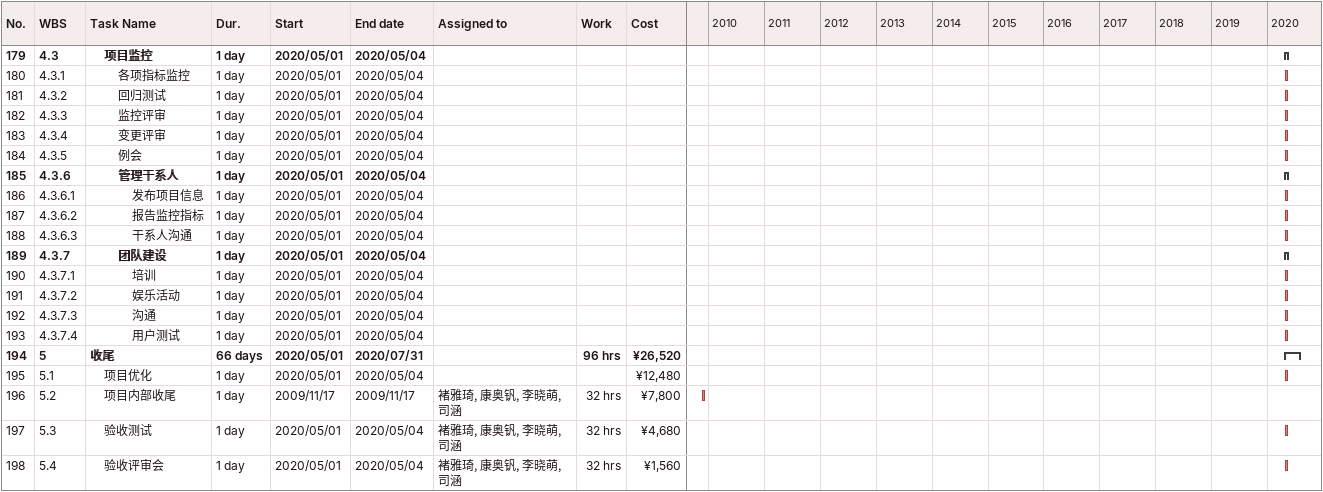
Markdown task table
| ID | WBS | Task | Duration | Start | Finish | Resources | Work (h) | Cost (¥) |
|---|---|---|---|---|---|---|---|---|
| 179 | 4.3 | **项目监控** | 1d | 2020-05-01 | 2020-05-04 |  |  |  |
| 180 | 4.3.1 | 各项指标监控 | 1d | 2020-05-01 | 2020-05-04 |  |  |  |
| 181 | 4.3.2 | 回归测试 | 1d | 2020-05-01 | 2020-05-04 |  |  |  |
| 182 | 4.3.3 | 监控评审 | 1d | 2020-05-01 | 2020-05-04 |  |  |  |
| 183 | 4.3.4 | 变更评审 | 1d | 2020-05-01 | 2020-05-04 |  |  |  |
| 184 | 4.3.5 | 例会 | 1d | 2020-05-01 | 2020-05-04 |  |  |  |
| 185 | 4.3.6 | **管理干系人** | 1d | 2020-05-01 | 2020-05-04 |  |  |  |
| 186 | 4.3.6.1 | 发布项目信息 | 1d | 2020-05-01 | 2020-05-04 |  |  |  |
| 187 | 4.3.6.2 | 报告监控指标 | 1d | 2020-05-01 | 2020-05-04 |  |  |  |
| 188 | 4.3.6.3 | 干系人沟通 | 1d | 2020-05-01 | 2020-05-04 |  |  |  |
| 189 | 4.3.7 | **团队建设** | 1d | 2020-05-01 | 2020-05-04 |  |  |  |
| 190 | 4.3.7.1 | 培训 | 1d | 2020-05-01 | 2020-05-04 |  |  |  |
| 191 | 4.3.7.2 | 娱乐活动 | 1d | 2020-05-01 | 2020-05-04 |  |  |  |
| 192 | 4.3.7.3 | 沟通 | 1d | 2020-05-01 | 2020-05-04 |  |  |  |
| 193 | 4.3.7.4 | 用户测试 | 1d | 2020-05-01 | 2020-05-04 |  |  |  |
| 194 | 5 | **收尾** | 66d | 2020-05-01 | 2020-07-31 |  | 96 | 26520 |
| 195 | 5.1 | 项目优化 | 1d | 2020-05-01 | 2020-05-04 |  |  | 12480 |
| 196 | 5.2 | 项目内部收尾 | 1d | 2009-11-17 | 2009-11-17 | 褚雅琦, 康奥钒, 李晓萌, 司涵 | 32 | 7800 |
| 197 | 5.3 | 验收测试 | 1d | 2020-05-01 | 2020-05-04 | 褚雅琦, 康奥钒, 李晓萌, 司涵 | 32 | 4680 |
| 198 | 5.4 | 验收评审会 | 1d | 2020-05-01 | 2020-05-04 | 褚雅琦, 康奥钒, 李晓萌, 司涵 | 32 | 1560 |
